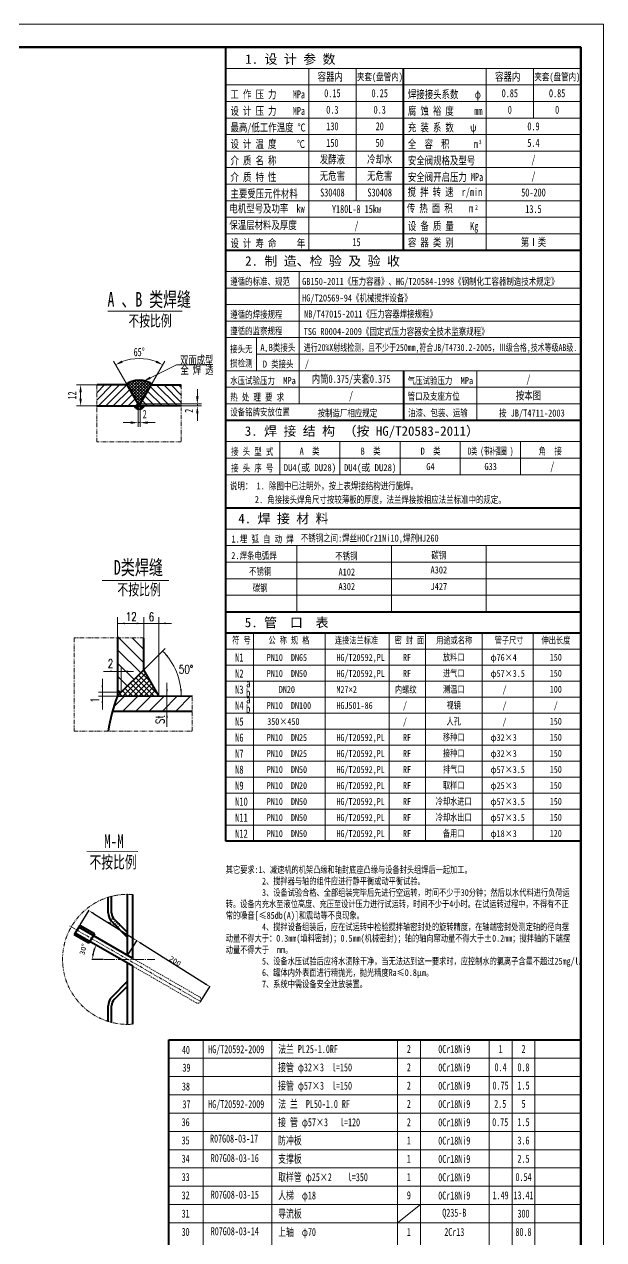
# Model space of a CAD drawing. Extents: x -6180 to 3578, y -1551 to 12127.
# Drawn here: x -1748 to 1542, y 5219 to 12127 of the extents above; entities that cross this region are included whole.
import ezdxf
from ezdxf.enums import TextEntityAlignment as Align

# ---------------------------------------------------------------- set-up
doc = ezdxf.new("R2010")
doc.units = 0
doc.header["$LTSCALE"] = 25
doc.header["$PDMODE"] = 1
for name, pattern in [('JXX-S', [1.7, 0.9, -0.2, 0.1, -0.2, 0.1, -0.2]), ('XX-S', [0.5, 0.3, -0.2]), ('ZXX-L', [3.28, 2.5, -0.3, 0.18, -0.3]), ('ZXX-S', [1.27, 0.75, -0.2, 0.12, -0.2])]:
    doc.linetypes.add(name, pattern=pattern)
doc.layers.get('Defpoints').update_dxf_attribs({"linetype": 'CONTINUOUS'})
for name, color, linetype, lineweight in [('A 粗实线', 1, 'CONTINUOUS', 40), ('B 细实线', 7, 'CONTINUOUS', 18), ('C 文 字', 2, 'CONTINUOUS', 20), ('D 短中心线', 3, 'ZXX-S', 18), ('E 长中心线', 3, 'ZXX-L', 18), ('F 短虚线', 6, 'XX-S', 20), ('H 短双点线', 3, 'JXX-S', 18), ('J 标注尺寸', 2, 'CONTINUOUS', 18)]:
    doc.layers.add(name, color=color, linetype=linetype, lineweight=lineweight)
doc.styles.add('HZ', font='txt', dxfattribs={"width": 0.75, "bigfont": 'hztxt'})
doc.styles.add('HZTXT', font='SIMFANG.TTF', dxfattribs={"width": 0.75})
doc.styles.get("Standard").update_dxf_attribs({"font": 'SIMFANG.TTF'})
doc.styles.add('TXT', font='txt', dxfattribs={"width": 0.7})
doc.styles.add('标题中文', font='SIMFANG.TTF', dxfattribs={"width": 0.7})
doc.dimstyles.new('通用标注4.0', dxfattribs={"dimtxt": 30, "dimasz": 30, "dimexe": 3, "dimexo": 3, "dimgap": 3, "dimtad": 1, "dimdec": 0, "dimzin": 0, "dimdsep": 46, "dimtxsty": 'Standard', "dimcen": 3, "dimadec": 0, "dimazin": 0, "dimtfac": 0.375, "dimtdec": 0, "dimtmove": 2, "dimatfit": 3, "dimfxl": 0, "dimtzin": 0, "dimarcsym": 0})

# ---------------------------------------------------------------- blocks, each defined once
blk = doc.blocks.new('*D132')
at = {"layer": 'Defpoints', "color": 0}
for p in [(-1458.5, 6961.8), (-1351.2, 6867.6), (-1296.9, 6812.3), (-1132.6, 6773.7), (-1007.3, 6812.3)]:
    blk.add_point(p, dxfattribs=at)
at = {"layer": 'J 标注尺寸', "color": 0, "lineweight": -2}
blk.add_line((-1299.9, 6812.3), (-1364, 6812.3), dxfattribs=at)
blk.add_arc((-1199.5, 6812.3), 161.4, 160.66395, 169.33605, dxfattribs=at)
at = {"layer": 'J 标注尺寸', "color": 0}
for points in [[(-1353.2, 6841.7), (-1363.1, 6842.7), (-1361, 6812.3)], [(-1356.4, 6867.9), (-1347.3, 6863.7), (-1339.3, 6893.1)]]:
    blk.add_solid(points, dxfattribs=at)
at = {"layer": 'J 标注尺寸', "color": 0, "insert": (-1413.4, 6869.6), "char_height": 30, "attachment_point": 5, "rotation": 75}
blk.add_mtext('30°', dxfattribs=at)
blk = doc.blocks.new('*D130')
at = {"layer": 'Defpoints', "color": 0}
for p in [(-1433.4, 7005.3), (-1108.8, 6918.1), (-1161.4, 6834.4)]:
    blk.add_point(p, dxfattribs=at)
at = {"layer": 'J 标注尺寸', "color": 0, "lineweight": -2}
for p, q in [((-1431.8, 7007.8), (-1379.2, 7091.5)), ((-1355.4, 7073), (-1134.2, 6934)), ((-1159.8, 6836.9), (-1107.2, 6920.6))]:
    blk.add_line(p, q, dxfattribs=at)
at = {"layer": 'J 标注尺寸', "color": 0}
for points in [[(-1352.7, 7077.3), (-1358.1, 7068.8), (-1380.8, 7089)], [(-1131.5, 6938.3), (-1136.8, 6929.8), (-1108.8, 6918.1)]]:
    blk.add_solid(points, dxfattribs=at)
at = {"layer": 'J 标注尺寸', "color": 0, "insert": (-1235.2, 7018.8), "char_height": 30, "attachment_point": 5, "rotation": 327.85944}
blk.add_mtext('100', dxfattribs=at)
blk = doc.blocks.new('*D131')
at = {"layer": 'Defpoints', "color": 0}
for p in [(-1161.4, 6834.4), (-693.9, 6656.5), (-746.6, 6572.9)]:
    blk.add_point(p, dxfattribs=at)
at = {"layer": 'J 标注尺寸', "color": 0, "lineweight": -2}
for p, q in [((-1159.8, 6836.9), (-1107, 6920.5)), ((-1083.3, 6902), (-719.3, 6672.5)), ((-745, 6575.4), (-692.3, 6659))]:
    blk.add_line(p, q, dxfattribs=at)
at = {"layer": 'J 标注尺寸', "color": 0}
for points in [[(-1080.6, 6906.2), (-1085.9, 6897.8), (-1108.6, 6918)], [(-716.6, 6676.7), (-721.9, 6668.3), (-693.9, 6656.5)]]:
    blk.add_solid(points, dxfattribs=at)
at = {"layer": 'J 标注尺寸', "color": 0, "insert": (-891.7, 6802.5), "char_height": 30, "attachment_point": 5, "rotation": 327.76851}
blk.add_mtext('200', dxfattribs=at)

msp = doc.modelspace()

# ---------------------------------------------------------------- linework, layer by layer
at = {"layer": 'A 粗实线'}
for p, q in [((-603.1, 7483.9), (-603.1, 11996.6)), ((404.4, 10841.8), (404.4, 11875.7)), ((1411.9, 10841.8), (-603.1, 10841.8)), ((404.4, 10158), (404.4, 9875.9)), ((-1164.1, 10077.1), (-1335.3, 10077.1)), ((-1101.9, 9969.4), (-1164.1, 10077.1)), ((-1089.9, 9969.4), (-1027.7, 10077.1)), ((-1027.7, 10077.1), (-856.6, 10077.1)), ((-1335.3, 9957.4), (-1101.9, 9957.4)), ((-1101.9, 9957.4), (-1101.9, 9969.4)), ((-1089.9, 9957.4), (-1089.9, 9969.4)), ((-856.6, 9957.4), (-1089.9, 9957.4)), ((-603.1, 9875.9), (1411.9, 9875.9)), ((-603.1, 9378.9), (1411.9, 9378.9)), ((-603.1, 8787.8), (1411.9, 8787.8)), ((-1218.9, 8639.2), (-1218.9, 8308.9)), ((-1069.9, 8457.8), (-1069.9, 8639.2)), ((1411.9, 8666.9), (-603.1, 8666.9)), ((-1197.6, 8330.1), (-1069.9, 8457.8)), ((-983.9, 8309.1), (-1069.9, 8457.8)), ((-1218.9, 8330.1), (-1197.6, 8330.1)), ((-1218.9, 8308.9), (-795.2, 8309.3)), ((-1247.2, 8223.7), (-795.2, 8223.7)), ((1411.9, 7483.9), (-603.1, 7483.9)), ((-1271.8, 7076.8), (-1271.8, 7165)), ((-1252.6, 7076.9), (-1252.6, 7170.5)), ((-1161.4, 6834.4), (-1161.4, 7181.9)), ((-1132.6, 6817.8), (-1132.6, 7180.8)), ((-1433.4, 7005.3), (-1464.5, 6951.5)), ((-1132.6, 6817.8), (-1439.4, 6994.9)), ((-1350.3, 6957.3), (-1433.4, 7005.3)), ((-1161.4, 6937.1), (-1250.7, 7026.5)), ((-1161.4, 6964.3), (-1237.1, 7040)), ((-1381.3, 6903.5), (-1464.5, 6951.5)), ((-1132.6, 6773.7), (-1458.5, 6961.8)), ((-1350.3, 6957.3), (-1381.3, 6903.5)), ((-1161.4, 6442.8), (-1161.4, 6790.3)), ((-1132.6, 6443.9), (-1132.6, 6773.7)), ((-1161.4, 6687.5), (-1250.7, 6598.2)), ((-1161.4, 6660.4), (-1237.1, 6584.7)), ((-1271.8, 6459.6), (-1271.8, 6547.8)), ((-1252.6, 6454.2), (-1252.6, 6547.7)), ((-928.1, 2038.6), (-928.1, 6354.6)), ((-928.1, 6354.6), (1411.9, 6354.6))]:
    msp.add_line(p, q, dxfattribs=at)
at = {"layer": 'A 粗实线', "color": 5, "lineweight": 60}
msp.add_lwpolyline([(1411.9, 1323.6), (1411.9, 11996.6), (-5855.1, 11996.6), (-5855.1, 1323.6)], close=True, dxfattribs=at)
at = {"layer": 'A 粗实线'}
for centre, radius, start, end in [((-1095.9, 9970.2), 133.6, 53.1301, 126.8699), ((-1095.9, 9971.3), 32, 205.69589, 334.30411), ((-315.9, 7961), 967.7, 158.92902, 171.19111), ((-1199.8, 7077.4), 72, 180, 225), ((-1199.8, 7077.4), 52.8, 180, 225), ((-1199.8, 6547.3), 72, 135, 180), ((-1199.8, 6547.3), 52.8, 135, 180)]:
    msp.add_arc(centre, radius, start, end, dxfattribs=at)
at = {"layer": 'B 细实线'}
for p, q in [((-603.1, 11875.7), (1411.9, 11875.7)), ((-132.9, 11874.7), (-132.9, 10841.8)), ((135.8, 11875.7), (135.8, 11123.9)), ((874.6, 10841.8), (874.6, 11875.7)), ((1143.3, 11875.7), (1143.3, 11594.1)), ((-603.1, 11782.1), (1411.9, 11782.1)), ((-603.1, 11688.1), (1411.9, 11688.1)), ((-603.1, 11594.1), (1411.9, 11594.1)), ((-603.1, 11500), (1411.9, 11500)), ((-603.1, 11406), (1411.9, 11406)), ((-603.1, 11312), (1411.9, 11312)), ((-603.1, 11217.9), (1411.9, 11217.9)), ((-603.1, 11123.9), (1411.9, 11123.9)), ((1411.9, 11029.9), (-603.1, 11029.9)), ((1411.9, 10935.8), (-603.1, 10935.8)), ((-603.1, 10721.8), (1411.9, 10721.8)), ((-186.6, 9969.5), (-186.6, 10721.8)), ((-603.1, 10627.7), (1411.9, 10627.7)), ((-603.1, 10534.1), (1411.9, 10534.1)), ((-1273.6, 10496.2), (-851.8, 10496.2)), ((-603.1, 10440.1), (1411.9, 10440.1)), ((-603.1, 10346.1), (1411.9, 10346.1)), ((-430, 10346.1), (-430, 10158)), ((-430, 10252), (1411.9, 10252)), ((-375.9, 10273.3), (-372, 10266.7)), ((-1164.1, 10077.1), (-1242.1, 10212.3)), ((-1032.3, 10117.7), (-883.4, 10190.9)), ((-1027.7, 10077.1), (-949.7, 10212.3)), ((-883.4, 10190.9), (-714.5, 10190.9)), ((-603.1, 10158), (1411.9, 10158)), ((820.9, 9875.9), (820.9, 10158)), ((-1144.4, 10092.5), (-1162.5, 10074.4)), ((-1158.2, 10085.8), (-1072.3, 9999.9)), ((-1156.3, 10063.7), (-1120.6, 10099.4)), ((-1100, 10103.1), (-1150.1, 10052.9)), ((-1066.1, 10010.6), (-1146.8, 10091.4)), ((-1143.9, 10042.2), (-1084.4, 10101.7)), ((-1070.1, 10099.2), (-1137.7, 10031.5)), ((-1135.3, 10096.8), (-1059.9, 10021.4)), ((-1131.6, 10020.7), (-1055.7, 10096.6)), ((-1044.4, 10091), (-1125.4, 10010)), ((-1053.7, 10032.1), (-1120.9, 10099.3)), ((-1119.2, 9999.3), (-1033, 10085.5)), ((-1106.5, 10101.9), (-1047.5, 10042.8)), ((-1041.3, 10053.6), (-1090.6, 10102.8)), ((-1070, 10099.2), (-1035.1, 10064.3)), ((-1028.9, 10075), (-1045.5, 10091.6)), ((-1335.3, 10077.1), (-1452.6, 10077.1)), ((-1428.6, 9999.4), (-1428.6, 10035.1)), ((-1292.7, 10077.1), (-1335.3, 10034.5)), ((-1335.3, 9992.2), (-1250.4, 10077.1)), ((-1208.1, 10077.1), (-1327.7, 9957.4)), ((-1285.4, 9957.4), (-1165.8, 10077.1)), ((-1149.2, 10051.3), (-1243.1, 9957.4)), ((-1200.8, 9957.4), (-1133.7, 10024.5)), ((-1166.4, 10077.1), (-1169.5, 10080.3)), ((-1078.5, 9989.2), (-1161, 10071.7)), ((-1137.8, 10031.6), (-1084.7, 9978.5)), ((-1032.2, 10069.3), (-1113, 9988.6)), ((-1106.8, 9977.8), (-1055.4, 10029.3)), ((-1048.1, 10041.8), (-963.8, 9957.4)), ((-921.5, 9957.4), (-1032.6, 10068.6)), ((-1021.6, 10079.9), (-1024.5, 10077.1)), ((-998.8, 10077.1), (-879.2, 9957.4)), ((-856.6, 9977.1), (-956.5, 10077.1)), ((-914.2, 10077.1), (-856.6, 10019.4)), ((-856.6, 10061.7), (-871.9, 10077.1)), ((-765.6, 10011.4), (-765.6, 10053.4)), ((-603.1, 10064), (1411.9, 10064)), ((-1335.3, 9957.4), (-1452.6, 9957.4)), ((-1118.2, 9997.7), (-1158.5, 9957.4)), ((-1110, 9957.4), (-1118.7, 9948.8)), ((-1116.2, 9957.4), (-1102.7, 9970.8)), ((-1089.9, 9966.8), (-1114.7, 9991.6)), ((-1096.5, 9939.3), (-1114.6, 9957.4)), ((-1108.6, 9941.9), (-1089.9, 9960.6)), ((-1078.5, 9989.2), (-1101.9, 9965.8)), ((-1101.9, 9961.6), (-1082.5, 9942.2)), ((-1101.9, 9957.4), (-1101.9, 9838.7)), ((-1076.2, 9957.4), (-1094.3, 9939.3)), ((-1089.9, 9969.4), (-1037.4, 9969.4)), ((-1089.9, 9957.4), (-1089.9, 9838.7)), ((-1072.7, 9949.3), (-1080.8, 9957.4)), ((-1079.1, 9988.1), (-1048.4, 9957.4)), ((-1006.1, 9957.4), (-1063.6, 10014.9)), ((-1037.4, 9969.4), (-741.6, 9969.4)), ((-856.6, 9957.4), (-741.6, 9957.4)), ((-765.6, 9969.4), (-765.6, 9957.4)), ((-603.1, 9969.9), (1411.9, 9969.9)), ((-765.6, 9915.4), (-765.6, 9873.4)), ((-1143.9, 9862.7), (-1185.9, 9862.7)), ((-1101.9, 9862.7), (-1089.9, 9862.7)), ((-1047.9, 9862.7), (-1005.9, 9862.7)), ((-603.1, 9755), (1411.9, 9755)), ((-298, 9755), (-298, 9566.9)), ((43.9, 9566.9), (43.9, 9755)), ((385.9, 9755), (385.9, 9566.9)), ((727.8, 9566.9), (727.8, 9755)), ((1069.7, 9755), (1069.7, 9566.9)), ((-603.1, 9661), (1411.9, 9661)), ((-603.1, 9566.9), (1411.9, 9566.9)), ((-603.1, 9258), (1411.9, 9258)), ((-603.1, 9163.9), (1411.9, 9163.9)), ((-200.1, 8787.8), (-200.1, 9163.9)), ((337.3, 8787.8), (337.3, 9163.9)), ((874.6, 8787.8), (874.6, 9163.9)), ((-603.1, 9069.9), (1411.9, 9069.9)), ((-1305.6, 8965.6), (-926.6, 8965.6)), ((1411.9, 8975.9), (-603.1, 8975.9)), ((-603.1, 8881.8), (1411.9, 8881.8)), ((-1218.9, 8642.8), (-1218.9, 8757.7)), ((-1218.9, 8721.4), (-1069.9, 8721.4)), ((-1069.9, 8642.8), (-1069.9, 8757.7)), ((-1069.9, 8721.6), (-983.9, 8721.6)), ((-983.9, 8309.1), (-983.9, 8757.7)), ((-983.9, 8721.6), (-912.4, 8721.6)), ((-1190.7, 8618.9), (-1218.9, 8647.1)), ((-1069.9, 8498.1), (-1211, 8639.2)), ((-1135.8, 8639.2), (-1069.9, 8573.4)), ((-447.1, 8666.9), (-447.1, 7483.9)), ((-38.8, 8666.9), (-38.8, 7483.9)), ((324.3, 8666.9), (324.3, 7483.9)), ((529.7, 8666.9), (529.7, 7483.9)), ((851.2, 8666.9), (851.2, 7483.9)), ((1141.6, 8666.9), (1141.6, 7483.9)), ((-1218.9, 8571.8), (-1087.4, 8440.4)), ((-947.9, 8579.6), (-1069.8, 8457.8)), ((1411.9, 8575.9), (-603.1, 8575.9)), ((-1125, 8402.7), (-1218.9, 8496.6)), ((-1221.9, 8449), (-1299.2, 8449)), ((-1261.4, 8449), (-1218.9, 8449)), ((-1218.9, 8449), (-1197.6, 8449)), ((-1197.6, 8330.1), (-1197.6, 8468.3)), ((-1197.6, 8449), (-1127.8, 8449)), ((-1059, 8439), (-1189.2, 8308.9)), ((-1100, 8427.8), (-987.4, 8315.2)), ((-1028.7, 8386.6), (-1084.9, 8442.8)), ((1411.9, 8484.9), (-603.1, 8484.9)), ((-1304.9, 8330), (-1304.9, 8405.9)), ((-1218.9, 8421.4), (-1162.6, 8365.1)), ((-1160.2, 8367.6), (-1101.4, 8308.9)), ((-1157, 8309.6), (-1047.5, 8419.1)), ((-1071.3, 8308.9), (-1145.1, 8382.6)), ((-1130.1, 8397.7), (-1041.2, 8308.9)), ((-1036.2, 8399.5), (-1126.9, 8308.9)), ((-1011.1, 8308.9), (-1115, 8412.7)), ((-1096.8, 8308.9), (-1025.1, 8380.5)), ((-1014.1, 8361.4), (-1066.7, 8308.9)), ((-938.1, 8308.8), (-938.1, 8384.3)), ((1411.9, 8393.9), (-603.1, 8393.9)), ((-1218.9, 8330.1), (-1326.1, 8330.1)), ((-1221.7, 8308.9), (-1326.1, 8308.9)), ((-1304.9, 8330.1), (-1304.9, 8308.9)), ((-1304.9, 8308.8), (-1304.9, 8232.9)), ((-1239.9, 8248.4), (-1179.4, 8308.9)), ((-1202.9, 8330.1), (-1218.9, 8346.1)), ((-1198.9, 8328.8), (-1218.8, 8308.9)), ((-1191.8, 8308.9), (-1213, 8330.1)), ((-1190.3, 8337.5), (-1161.7, 8308.9)), ((-1104.2, 8308.9), (-1189.3, 8223.7)), ((-1131.6, 8308.9), (-1175.2, 8352.5)), ((-1114.1, 8223.7), (-1028.9, 8308.9)), ((-953.7, 8308.9), (-1038.8, 8223.7)), ((-1036.6, 8308.9), (-1003.1, 8342.3)), ((-963.6, 8223.7), (-878.1, 8309.2)), ((-938.1, 8308.9), (-938.1, 8223.7)), ((-802.8, 8309.2), (-888.3, 8223.7)), ((1411.9, 8302.9), (-603.1, 8302.9)), ((-938.1, 8223.8), (-938.1, 8133.3)), ((1411.9, 8211.9), (-603.1, 8211.9)), ((1411.9, 8120.9), (-603.1, 8120.9)), ((1411.9, 8029.9), (-603.1, 8029.9)), ((1411.9, 7938.9), (-603.1, 7938.9)), ((1411.9, 7847.9), (-603.1, 7847.9)), ((1411.9, 7756.9), (-603.1, 7756.9)), ((1411.9, 7665.9), (-603.1, 7665.9)), ((1411.9, 7574.9), (-603.1, 7574.9)), ((-1392.4, 7426.5), (-1103.8, 7426)), ((-733.1, 2038.6), (-733.1, 6354.6)), ((-343.1, 2038.6), (-343.1, 6354.6)), ((371.9, 2038.6), (371.9, 6354.6)), ((501.9, 2038.6), (501.9, 6354.6)), ((891.9, 2038.6), (891.9, 6354.6)), ((1021.9, 2116.6), (1021.9, 6354.6)), ((1151.9, 2038.6), (1151.9, 6354.6)), ((-928.1, 6250.6), (1411.9, 6250.6)), ((-928.1, 6146.6), (1411.9, 6146.6)), ((-928.1, 6042.6), (1411.9, 6042.6)), ((-928.1, 5938.6), (1411.9, 5938.6)), ((-928.1, 5834.6), (1411.9, 5834.6)), ((-928.1, 5730.6), (1411.9, 5730.6)), ((-928.1, 5626.6), (1411.9, 5626.6)), ((-928.1, 5522.6), (1411.9, 5522.6)), ((-928.1, 5418.6), (1411.9, 5418.6)), ((-928.1, 5314.6), (1411.9, 5314.6))]:
    msp.add_line(p, q, dxfattribs=at)
msp.add_lwpolyline([(1541.9, 1193.6), (1541.9, 12126.6), (-6180.1, 12126.6), (-6180.1, 1193.6)], close=True, dxfattribs=at)
for points in [[(-1218.9, 8721.4, 0, 8.98, 0), (-1178.4, 8721.4, 8.98, 8.98, 0)], [(-1069.9, 8721.4, 0, 8.98, 0), (-1110.3, 8721.4, 8.98, 8.98, 0)], [(-983.9, 8721.6, 0, 8.98, 0), (-943.4, 8721.6, 8.98, 8.98, 0)], [(-962.9, 8564.6, 0, 8.98, 0), (-935.8, 8534.6, 8.98, 8.98, 0)], [(-1221.9, 8449, 0, 8.98, 0), (-1262.3, 8449, 8.98, 8.98, 0)], [(-1197.6, 8449, 0, 8.98, 0), (-1157.2, 8449, 8.98, 8.98, 0)], [(-1304.9, 8330.1, 0, 8.98, 0), (-1304.9, 8370.6, 8.98, 8.98, 0)], [(-1304.9, 8308.9, 0, 8.98, 0), (-1304.9, 8268.4, 8.98, 8.98, 0)], [(-938.1, 8308.9, 0, 8.98, 0), (-938.1, 8349.3, 8.98, 8.98, 0)], [(-857.1, 8308.9, 0, 8.98, 0), (-858.9, 8349.3, 8.98, 8.98, 0)], [(-938.1, 8223.8, 0, 8.98, 0), (-938.1, 8183.4, 8.98, 8.98, 0)]]:
    msp.add_lwpolyline(points, format="xyseb", dxfattribs=at)
at = {"layer": 'B 细实线', "linetype": 'ByBlock'}
msp.add_arc((-1095.9, 9959), 268.4, 68.97328, 111.02672, dxfattribs=at)
at = {"layer": 'B 细实线'}
msp.add_arc((-1218.9, 8308.9), 361.8, 0, 45, dxfattribs=at)
at = {"layer": 'B 细实线', "linetype": 'ByBlock'}
for points in [[(-1189.2, 10203.3), (-1195.2, 10215.9), (-1230.1, 10191.5)], [(-996.6, 10215.9), (-1002.6, 10203.3), (-961.7, 10191.5)], [(-1435.6, 10035.1), (-1421.6, 10035.1), (-1428.6, 10077.1)], [(-1435.6, 9999.4), (-1421.6, 9999.4), (-1428.6, 9957.4)], [(-772.6, 10011.4), (-758.6, 10011.4), (-765.6, 9969.4)], [(-772.6, 9915.4), (-758.6, 9915.4), (-765.6, 9957.4)], [(-1143.9, 9869.7), (-1143.9, 9855.7), (-1101.9, 9862.7)], [(-1047.9, 9869.7), (-1047.9, 9855.7), (-1089.9, 9862.7)]]:
    msp.add_solid(points, dxfattribs=at)
at = {"layer": 'B 细实线'}
msp.add_solid([(-1029.2, 10111.4), (-1035.4, 10124), (-1070, 10099.2)], dxfattribs=at)
at = {"layer": 'D 短中心线'}
for q in [(-1490.3, 7002.2), (-1474.1, 6992.9)]:
    msp.add_line((-746.6, 6572.9), q, dxfattribs=at)
at = {"layer": 'Defpoints', "color": 0, "linetype": 'ByBlock'}
for p in [(-1335.3, 10077.1), (-1164.1, 10077.1), (-1027.7, 10077.1), (-1335.3, 9957.4), (-1101.9, 9969.4), (-1101.9, 9957.4), (-1089.9, 9969.4), (-1089.9, 9957.4), (-1037.4, 9969.4), (-856.6, 9957.4)]:
    msp.add_point(p, dxfattribs=at)
at = {"layer": 'E 长中心线'}
msp.add_line((-1296.9, 6812.3), (-1007.3, 6812.3), dxfattribs=at)
at = {"layer": 'F 短虚线'}
for p, q in [((-753.6, 6599), (-1132.6, 6817.8)), ((-772.7, 6565.9), (-1132.6, 6773.7))]:
    msp.add_line(p, q, dxfattribs=at)
msp.add_arc((-763.1, 6582.4), 19.1, 240, 60, dxfattribs=at)
at = {"layer": 'H 短双点线'}
for p, q in [((-1335.6, 9753.8), (-1335.6, 10078)), ((-856.6, 10077.1), (-856.6, 9753.8)), ((-856.6, 9753.8), (-1335.6, 9753.8)), ((-1465.1, 8639.2), (-1465.1, 8109.2)), ((-1069.9, 8639.2), (-1465.1, 8639.2)), ((-795.2, 8109.2), (-795.2, 8309.3)), ((-1465.1, 8109.2), (-795.2, 8109.2))]:
    msp.add_line(p, q, dxfattribs=at)
msp.add_arc((-1161.4, 6812.3), 369.6, 85.53058, 274.46942, dxfattribs=at)
at = {"layer": 'J 标注尺寸'}
msp.add_line((371.9, 5314.6), (501.9, 5418.6), dxfattribs=at)

# ---------------------------------------------------------------- texts
at = {"layer": 'A 粗实线', "color": 2, "style": 'HZTXT', "width": 0.75}
for s, height, p in [('容器内', 45.5, (-10.6, 11828.7)), ('夹套(盘管内)', 40.95, (271, 11828.3)), ('容器内', 45.5, (996.9, 11828.7)), ('夹套(盘管内)', 40.95, (1278.5, 11828.3)), ('0.15', 45.5, (1.4, 11735.1)), ('0.25', 45.5, (270.1, 11735.1)), ('0.85', 45.5, (1008.9, 11735.1)), ('0.85', 45.5, (1277.6, 11735.1)), ('0.3', 45.5, (1.4, 11641.1)), ('0.3', 45.5, (270.1, 11641.1)), ('0', 45.5, (1008.9, 11641.1)), ('0', 45.5, (1277.6, 11641.1)), ('130', 45.5, (1.4, 11547.1)), ('20', 45.5, (270.1, 11547.1)), ('0.9', 45.5, (1143.3, 11547.1)), ('150', 45.5, (1.4, 11453)), ('50', 45.5, (270.1, 11453)), ('5.4', 45.5, (1143.3, 11453)), ('发酵液', 45.5, (1.4, 11359)), ('冷却水', 45.5, (270.1, 11359)), ('/', 45.5, (1143.3, 11359)), ('无危害', 45.5, (1.4, 11265)), ('无危害', 45.5, (270.1, 11265)), ('/', 45.5, (1143.3, 11265)), ('S30408', 45.5, (1.4, 11170.9)), ('S30408', 45.5, (270.1, 11170.9)), ('50-200', 45.5, (1143.3, 11170.9)), ('Y180L-8 15kw', 45.5, (138.1, 11076.9)), ('13.5', 45.5, (1143.3, 11076.9)), ('/', 45.5, (138.1, 10982.9)), ('第Ⅰ类', 45.5, (1143.3, 10888.8)), ('15', 45.5, (138.1, 10888.8)), ('内筒0.375/夹套0.375', 45.5, (107.2, 10111)), ('/', 45.5, (1114.7, 10111)), ('/', 45.5, (107.2, 10017)), ('按本图', 45.5, (1114.7, 10017)), ('/', 45.5, (1249.9, 9614))]:
    msp.add_text(s, height=height, dxfattribs=at).set_placement(p, align=Align.MIDDLE_CENTER)
for s, p in [('工 作 压 力    MPa', (-577.3, 11705.6)), ('焊接接头系数    φ', (430.2, 11705.6)), ('设 计 压 力    MPa', (-577.3, 11611.5)), ('腐 蚀 裕 度     mm', (430.2, 11611.5)), ('最高/低工作温度 ℃', (-577.3, 11517.5)), ('充 装 系 数    ψ', (430.2, 11517.5)), ('设 计 温 度     ℃', (-577.3, 11423.5)), ('全  容  积      m', (430.2, 11423.5)), ('介 质 名 称', (-577.3, 11329.4)), ('安全阀规格及型号', (430.2, 11329.4)), ('介 质 特 性', (-577.3, 11235.4)), ('安全阀开启压力 MPa', (430.2, 11235.4)), ('主要受压元件材料', (-577.3, 11141.4)), ('设 备 质 量    Kg', (430.2, 10957.1)), ('容 器 类 别', (430.2, 10863.5)), ('设 计 寿 命     年', (-577.3, 10859.3))]:
    msp.add_text(s, height=45.5, dxfattribs=at).set_placement(p)
at = {"layer": 'A 粗实线', "color": 2, "char_height": 45.5, "width": 624, "attachment_point": 1, "style": 'HZTXT'}
for s, insert in [('搅 拌 转 速  r/min', (428.8, 11196.5)), ('电机型号及功率  kw', (-583.4, 11102.4)), ('传 热 面 积    m ', (424.1, 11103.9)), ('保温层材料及厚度', (-583.4, 11008.4))]:
    msp.add_mtext(s, dxfattribs=dict(at, insert=insert))
at = {"layer": 'C 文 字', "style": 'HZTXT'}
for s, height, p in [('1. 设 计 参 数', 53.73, (-493.6, 11902.1)), ('2. 制 造、检 验 及 验 收', 53.733, (-494.1, 10754.8)), ('3. 焊 接 结 构', 53.73, (-496.1, 9788)), ('（按 HG/T20583-2011）', 53.733, (65, 9788)), ('4. 焊 接 材 料', 53.73, (-532.9, 9290.9)), ('5. 管  口  表', 53.73, (-496.1, 8699.9))]:
    msp.add_text(s, height=height, dxfattribs=at).set_placement(p)
at = {"layer": 'C 文 字', "width": 0.75}
for s, height, style, p in [('3', 25.3, 'HZTXT', (833, 11445.5)), ('遵循的标准、规范', 40.3, 'HZTXT', (-578.7, 10645.2)), ('GB150-2011《压力容器》、HG/T20584-1998《钢制化工容器制造技术规定》', 40.3, 'HZTXT', (-170.6, 10645.2)), ('HG/T20569-94《机械搅拌设备》', 40.3, 'HZTXT', (-170.6, 10551.2)), ('遵循的焊接规程', 40.3, 'HZTXT', (-578.7, 10457.6)), ('NB/T47015-2011《压力容器焊接规程》', 40.3, 'HZTXT', (-159, 10460.1)), ('遵循的监察规程', 40.3, 'HZTXT', (-578.7, 10363.5)), ('TSG R0004-2009《固定式压力容器安全技术监察规程》', 40.3, 'HZTXT', (-161.7, 10360.5)), ('接头无', 40.3, 'HZTXT', (-579.3, 10261.3)), ('A B类接头', 40.3, 'HZTXT', (-407.4, 10269.5)), ('损检测', 40.3, 'HZTXT', (-579.3, 10179.9)), ('D 类接头', 40.3, 'HZTXT', (-393.6, 10175.5)), ('/', 40.3, 'HZTXT', (-155.4, 10176.6)), ('水压试验压力  MPa', 40.3, 'HZTXT', (-578.9, 10081.4)), ('气压试验压力  MPa', 40.3, 'HZTXT', (428.6, 10081.4)), ('热 处 理 要 求', 40.3, 'HZTXT', (-578.9, 9987.4)), ('管口及支座方位', 40.3, 'HZTXT', (428.7, 9992.5)), ('设备铭牌安放位置', 40.3, 'HZTXT', (-578.9, 9902.4)), ('按制造厂相应规定', 40.3, 'HZTXT', (-83, 9897.1)), ('油漆、包装、运输', 40.3, 'HZTXT', (431.4, 9897.9)), ('按 JB/T4711-2003', 40.3, 'HZTXT', (947.7, 9897.1)), ('接 头 型 式', 40.3, 'HZTXT', (-573.8, 9678.4)), ('接 头 序 号', 40.3, 'HZTXT', (-573.8, 9584.4)), ('说明： 1. 除图中已注明外，按上表焊接结构进行施焊。', 40.3, 'HZTXT', (-580.4, 9483.2)), ('2. 角接接头焊角尺寸按较薄板的厚度，法兰焊接按相应法兰标准中的规定。', 40.3, 'HZTXT', (-439.2, 9405.2)), ('1.埋 弧 自 动 焊', 40.3, 'HZTXT', (-571.7, 9181.4)), ('不锈钢之间:焊丝H0Cr21Ni10,焊剂HJ260', 40.3, 'HZTXT', (-178, 9186.4)), ('2', 48.4, 'HZ', (-1274.3, 8469.1))]:
    msp.add_text(s, height=height, dxfattribs=dict(at, style=style)).set_placement(p)
at = {"layer": 'C 文 字', "style": 'HZTXT', "width": 0.7}
for s, height, p in [('不按比例', 64.27, (-1156.9, 10441.9)), ('双面成型', 48.11, (-863.5, 10218)), ('全 焊 透', 48.11, (-861.4, 10163.1)), ('不按比例', 64.79, (-1220, 8914.1)), ('不按比例', 69.97, (-1377.7, 7364.9))]:
    msp.add_text(s, height=height, dxfattribs=at).set_placement(p, align=Align.MIDDLE_LEFT)
at = {"layer": 'C 文 字', "style": 'HZTXT'}
for s, width, p, p2 in [('进行20%X射线检测，且不少于250mm,符合JB/T4730.2-2005，Ⅲ级合格,技术等级AB级.', 0.742806, (-161.5, 10269.5), (1391.8, 10269.5)), ('D类 (带补强圈 )', 0.614194, (771.9, 9681), (1028.8, 9681)), ('DU4(或 DU28)', 0.888418, (-274.8, 9587), (22.4, 9587)), ('DU4(或 DU28)', 0.888418, (67.1, 9587), (364.4, 9587))]:
    msp.add_text(s, height=40.3, dxfattribs=dict(at, width=width)).set_placement(p, p2, align=Align.FIT)
at = {"layer": 'C 文 字', "width": 0.7}
for s, height, style, p in [('65%%d', 48, 'TXT', (-1095.9, 10265)), ('M-M', 77.74, 'HZTXT', (-1239.3, 7484.7))]:
    msp.add_text(s, height=height, dxfattribs=dict(at, style=style)).set_placement(p, align=Align.MIDDLE)
at = {"layer": 'C 文 字', "style": 'TXT', "width": 0.7}
for s, p in [('12', (-1476.6, 10017.2)), ('2', (-813.6, 9930))]:
    msp.add_text(s, height=48, rotation=90, dxfattribs=at).set_placement(p, align=Align.MIDDLE_CENTER)
at = {"layer": 'C 文 字'}
for s, height, style, width, p in [('2', 48, 'TXT', 0.7, (-1064.5, 9911)), ('放料口', 39, 'HZTXT', 0.75, (690.3, 8529.4)), ('150', 39, 'HZTXT', 0.75, (1270, 8529.4)), ('进气口', 39, 'HZTXT', 0.75, (690.3, 8438.4)), ('150', 39, 'HZTXT', 0.75, (1270, 8438.4)), ('测温口', 39, 'HZTXT', 0.75, (690.3, 8347.4)), ('100', 39, 'HZTXT', 0.75, (1270, 8347.4)), ('视镜', 39, 'HZTXT', 0.75, (690.3, 8256.4)), ('/', 39, 'HZTXT', 0.75, (1270, 8256.4)), ('人孔', 39, 'HZTXT', 0.75, (690.3, 8165.4)), ('150', 39, 'HZTXT', 0.75, (1270, 8165.4)), ('移种口', 39, 'HZTXT', 0.75, (690.3, 8074.4)), ('150', 39, 'HZTXT', 0.75, (1270, 8074.4)), ('接种口', 39, 'HZTXT', 0.75, (690.3, 7983.4)), ('150', 39, 'HZTXT', 0.75, (1270, 7983.4)), ('排气口', 39, 'HZTXT', 0.75, (690.3, 7892.4)), ('150', 39, 'HZTXT', 0.75, (1270, 7892.4)), ('取样口', 39, 'HZTXT', 0.75, (690.3, 7801.4)), ('150', 39, 'HZTXT', 0.75, (1270, 7801.4)), ('冷却水进口', 39, 'HZTXT', 0.75, (690.3, 7710.4)), ('150', 39, 'HZTXT', 0.75, (1270, 7710.4)), ('冷却水出口', 39, 'HZTXT', 0.75, (690.3, 7619.4)), ('150', 39, 'HZTXT', 0.75, (1270, 7619.4)), ('备用口', 39, 'HZTXT', 0.75, (690.3, 7528.4)), ('120', 39, 'HZTXT', 0.75, (1270, 7528.4))]:
    msp.add_text(s, height=height, dxfattribs=dict(at, style=style, width=width)).set_placement(p, align=Align.MIDDLE_CENTER)
at = {"layer": 'C 文 字', "width": 0.75}
for s, height, style, p in [('A  类', 40.3, 'HZTXT', (-128.2, 9681)), ('B  类', 40.3, 'HZTXT', (218.3, 9681)), ('D  类', 40.3, 'HZTXT', (559.1, 9681)), ('角  接', 40.3, 'HZTXT', (1238.4, 9681)), ('G4', 40.3, 'HZTXT', (558.2, 9593)), ('G33', 40.3, 'HZTXT', (900.2, 9593)), ('2.焊条电弧焊', 40.3, 'HZTXT', (-443.8, 9086.9)), ('不锈钢', 40.3, 'HZTXT', (80.6, 9084.1)), ('碳钢', 40.3, 'HZTXT', (605.4, 9089.3)), ('不锈钢', 40.3, 'HZTXT', (-408.8, 8996.9)), ('A102', 40.3, 'HZTXT', (83.2, 8993.9)), ('A302', 40.3, 'HZTXT', (605.9, 9005.4)), ('碳钢', 40.3, 'HZTXT', (-408.8, 8902.9)), ('A302', 40.3, 'HZTXT', (83.2, 8911.3)), ('J427', 40.3, 'HZTXT', (605.9, 8911.3)), ('12', 48.38, 'HZ', (-1141, 8735.8)), ('6', 48.4, 'HZ', (-1026.6, 8734.3)), ('50%%d', 48.38, 'HZ', (-830, 8436.4)), ('350×450', 39, 'HZTXT', (-277.1, 8144.6))]:
    msp.add_text(s, height=height, dxfattribs=dict(at, style=style)).set_placement(p, align=Align.CENTER)
at = {"layer": 'C 文 字', "style": 'HZ', "width": 0.75}
for s, height, p in [('1', 48.4, (-1323.8, 8270.7)), ('St', 48.38, (-952.8, 8149.6))]:
    msp.add_text(s, height=height, rotation=90, dxfattribs=at).set_placement(p)
at = {"layer": 'C 文 字', "attachment_point": 1, "style": 'HZTXT'}
for s, insert, char_height, width in [('2', (811.6, 11099.4), 26, 624), (' 符 号', (-590.4, 8645.7), 39, 624), ('公 称 规 格', (-361.6, 8645.7), 39, 624), ('连接法兰标准', (15.4, 8645.7), 39, 624), ('密 封 面', (354.3, 8645.7), 39, 624), ('用途或名称', (590.9, 8645.7), 39, 624), ('管子尺寸', (922.8, 8645.7), 39, 624), ('伸出长度', (1188.9, 8645.7), 39, 624), ('N1', (-550.9, 8551.2), 46.8, 748.8), ('PN10  DN65', (-371.3, 8547.7), 39, 624), ('HG/T20592,PL', (24.3, 8547.7), 39, 624), ('RF', (402, 8547.7), 39, 624), ('φ76×4', (899.3, 8547.7), 39, 624), ('N2', (-550.9, 8460.2), 46.8, 748.8), ('PN10  DN50', (-371.3, 8456.7), 39, 624), ('HG/T20592,PL', (24.3, 8456.7), 39, 624), ('RF', (402, 8456.7), 39, 624), ('φ57×3.5', (899.3, 8456.7), 39, 624), ('N3', (-550.9, 8369.2), 46.8, 748.8), ('a', (-488.1, 8404.3), 46.8, 748.8), ('   DN20', (-371.3, 8365.7), 39, 624), ('M27{\\fArial|b0|i0|c0|p32;×}2', (24.3, 8365.7), 39, 624), ('内螺纹', (356.7, 8365.7), 39, 624), ('/', (967.2, 8365.7), 39, 624), ('a', (-488.1, 8313.3), 46.8, 748.8), ('b', (-488.5, 8351), 46.8, 748.8), ('N4', (-550.9, 8278.2), 46.8, 748.8), ('b', (-488.5, 8260), 46.8, 748.8), ('PN10  DN100', (-371.3, 8274.7), 39, 624), ('HGJ501-86', (24.3, 8274.7), 39, 624), ('/', (402, 8274.7), 39, 624), ('/', (967.2, 8274.7), 39, 624), ('N5', (-550.9, 8187.2), 46.8, 748.8), ('/', (402, 8183.7), 39, 624), ('/', (967.2, 8183.7), 39, 624), ('N6', (-550.9, 8096.2), 46.8, 748.8), ('PN10  DN25', (-371.3, 8092.7), 39, 624), ('HG/T20592,PL', (24.3, 8092.7), 39, 624), ('RF', (402, 8092.7), 39, 624), ('φ32×3', (899.3, 8092.7), 39, 624), ('N7', (-550.9, 8005.2), 46.8, 748.8), ('PN10  DN25', (-371.3, 8001.7), 39, 624), ('HG/T20592,PL', (24.3, 8001.7), 39, 624), ('RF', (402, 8001.7), 39, 624), ('φ32×3', (899.3, 8001.7), 39, 624), ('N8', (-550.9, 7914.2), 46.8, 748.8), ('PN10  DN50', (-371.3, 7910.7), 39, 624), ('HG/T20592,PL', (24.3, 7910.7), 39, 624), ('RF', (402, 7910.7), 39, 624), ('φ57×3.5', (899.3, 7910.7), 39, 624), ('N9', (-550.9, 7823.2), 46.8, 748.8), ('PN10  DN20', (-371.3, 7819.7), 39, 624), ('HG/T20592,PL', (24.3, 7819.7), 39, 624), ('RF', (402, 7819.7), 39, 624), ('φ25×3', (899.3, 7819.7), 39, 624), ('N10', (-550.9, 7732.2), 46.8, 748.8), ('PN10  DN50', (-371.3, 7728.7), 39, 624), ('HG/T20592,PL', (24.3, 7728.7), 39, 624), ('RF', (402, 7728.7), 39, 624), ('φ57×3.5', (899.3, 7728.7), 39, 624), ('N11', (-550.9, 7641.2), 46.8, 748.8), ('PN10  DN50', (-371.3, 7637.7), 39, 624), ('HG/T20592,PL', (24.3, 7637.7), 39, 624), ('RF', (402, 7637.7), 39, 624), ('φ57×3.5', (899.3, 7637.7), 39, 624), ('N12', (-550.9, 7550.2), 46.8, 748.8), ('PN10  DN50', (-371.3, 7546.7), 39, 624), ('HG/T20592,PL', (24.3, 7546.7), 39, 624), ('RF', (402, 7546.7), 39, 624), ('φ18×3', (899.3, 7546.7), 39, 624), ('其它要求:1、减速机的机架凸缘和轴封底座凸缘与设备封头组焊后一起加工。\\P         2、搅拌器与轴的组件应进行静平衡或动平衡试验。\\P         3、设备试验合格、全部组装完毕后先进行空运转，时间不少于30分钟；然后以水代料进行负荷运转。设备内充水至液位高度、充压至设计压力进行试运转，时间不少于4小时。在试运转过程中，不得有不正常的噪音[≤85db(A)]和震动等不良现象。\\P         4、搅拌设备组装后，应在试运转中检验搅拌轴密封处的旋转精度，在轴端密封处测定轴的径向摆动量不得大于：0.3mm(填料密封)；0.5mm(机械密封)；轴的轴向窜动量不得大于±0.2mm；搅拌轴的下端摆动量不得大于  mm。\\P         5、设备水压试验后应将水渍除干净，当无法达到这一要求时，应控制水的氯离子含量不超过25mg/l。\\P         6、罐体内外表面进行精抛光，抛光精度Ra≤0.8μm。\\P         7、系统中需设备安全泄放装置。\\P     \\P     ', (-604.3, 7341.7), 39, 1973.442)]:
    msp.add_mtext(s, dxfattribs=dict(at, insert=insert, char_height=char_height, width=width))
at = {"layer": 'F 短虚线', "style": 'HZTXT', "width": 0.7}
for s, height, p in [('A 、B 类焊缝', 82.8, (-1038.9, 10565)), ('D类焊缝', 83.46, (-1100.5, 9041.4))]:
    msp.add_text(s, height=height, dxfattribs=at).set_placement(p, align=Align.MIDDLE)
at = {"layer": 'J 标注尺寸', "style": '标题中文', "width": 0.7}
for s, p in [('40', (-830.3, 6297.4)), ('2', (435.7, 6302.9)), ('0Cr18Ni9', (693.7, 6302.9)), ('1', (956.6, 6302.8)), ('2', (1086.6, 6302.8)), ('39', (-827.4, 6196.4)), ('2', (435.7, 6198.9)), ('0Cr18Ni9', (693.7, 6198.9)), ('0.4', (956.6, 6198.8)), ('0.8', (1086.6, 6198.8)), ('38', (-830.3, 6089.4)), ('2', (435.7, 6094.9)), ('0Cr18Ni9', (693.7, 6094.9)), ('0.75', (956.6, 6094.8)), ('1.5', (1086.6, 6094.8)), ('37', (-827.4, 5988.4)), ('2', (435.7, 5990.9)), ('0Cr18Ni9', (693.7, 5990.9)), ('2.5', (954.5, 5990.8)), ('5', (1086.6, 5990.8)), ('36', (-832.1, 5886.9)), ('2', (435.7, 5886.9)), ('0Cr18Ni9', (693.7, 5886.9)), ('0.75', (954.5, 5886.8)), ('1.5', (1086.6, 5886.8)), ('35', (-832.1, 5782.9)), ('1', (435.7, 5782.9)), ('0Cr18Ni9', (693.7, 5782.9)), ('3.6', (1086.6, 5782.8)), ('34', (-832.1, 5678.9)), ('1', (435.7, 5678.9)), ('0Cr18Ni9', (693.7, 5678.9)), ('2.5', (1086.6, 5678.8)), ('33', (-832.1, 5574.9)), ('1', (435.7, 5574.9)), ('0Cr18Ni9', (693.7, 5574.9)), ('0.54', (1086.6, 5574.8)), ('32', (-832.1, 5470.9)), ('9', (435.7, 5470.9)), ('0Cr18Ni9', (693.7, 5470.9)), ('1.49', (956.6, 5470.8)), ('13.41', (1086.6, 5470.8)), ('31', (-832.1, 5366.9)), ('Q235-B', (693.7, 5366.9)), ('300', (1086.6, 5366.8)), ('30', (-832.1, 5262.9)), ('1', (435.7, 5262.9)), ('2Cr13', (693.7, 5262.9)), ('80.8', (1086.6, 5262.8))]:
    msp.add_text(s, height=45.5, dxfattribs=at).set_placement(p, align=Align.MIDDLE)
for s, p in [('HG/T20592-2009', (-703.9, 6301.6)), ('法兰 PL25-1.0RF', (-306.7, 6302.4)), ('接管 φ32×3  l=150', (-306.7, 6198.4)), ('接管 φ57×3  l=150', (-306.7, 6094.4)), ('HG/T20592-2009', (-703.9, 5989.6)), ('法 兰  PL50-1.0 RF', (-306.7, 5990.4)), ('接 管 φ57×3   l=120', (-306.7, 5886.4)), ('R07G08-03-17', (-693.4, 5793.6)), ('防冲板', (-306.7, 5782.4)), ('R07G08-03-16', (-689.4, 5683)), ('支撑板', (-306.7, 5678.4)), ('取样管 φ25×2    l=350', (-306.7, 5574.4)), ('R07G08-03-15', (-689.4, 5475)), ('人梯  φ18', (-306.7, 5470.4)), ('导流板', (-306.7, 5366.4)), ('R07G08-03-14', (-689.4, 5267)), ('上轴  φ70', (-306.7, 5262.4))]:
    msp.add_text(s, height=45.5, dxfattribs=at).set_placement(p, align=Align.MIDDLE_LEFT)

# ---------------------------------------------------------------- dimensions: what is measured, and where the dimension line sits
at = {"layer": 'J 标注尺寸'}
for p1, p2, text, picture, middle in [((-1433.4, 7005.3), (-1161.4, 6834.4), '100', '*D130', (-1235.2, 7018.8)), ((-1161.4, 6834.4), (-746.6, 6572.9), '200', '*D131', (-891.7, 6802.5))]:
    dim = msp.add_aligned_dim(p1=p1, p2=p2, distance=98.9, text=text, dimstyle='通用标注4.0', dxfattribs=at)
    dim.commit()
    dim.dimension.update_dxf_attribs({"geometry": picture, "text_midpoint": middle})
dim = msp.add_angular_dim_2l(base=(-1351.2, 6867.6), line1=((-1296.9, 6812.3), (-1007.3, 6812.3)), line2=((-1132.6, 6773.7), (-1458.5, 6961.8)), dimstyle='通用标注4.0', dxfattribs=at)
dim.commit()
dim.dimension.update_dxf_attribs({"geometry": '*D132', "text_midpoint": (-1413.4, 6869.6)})

doc.saveas('drawing.dxf')
